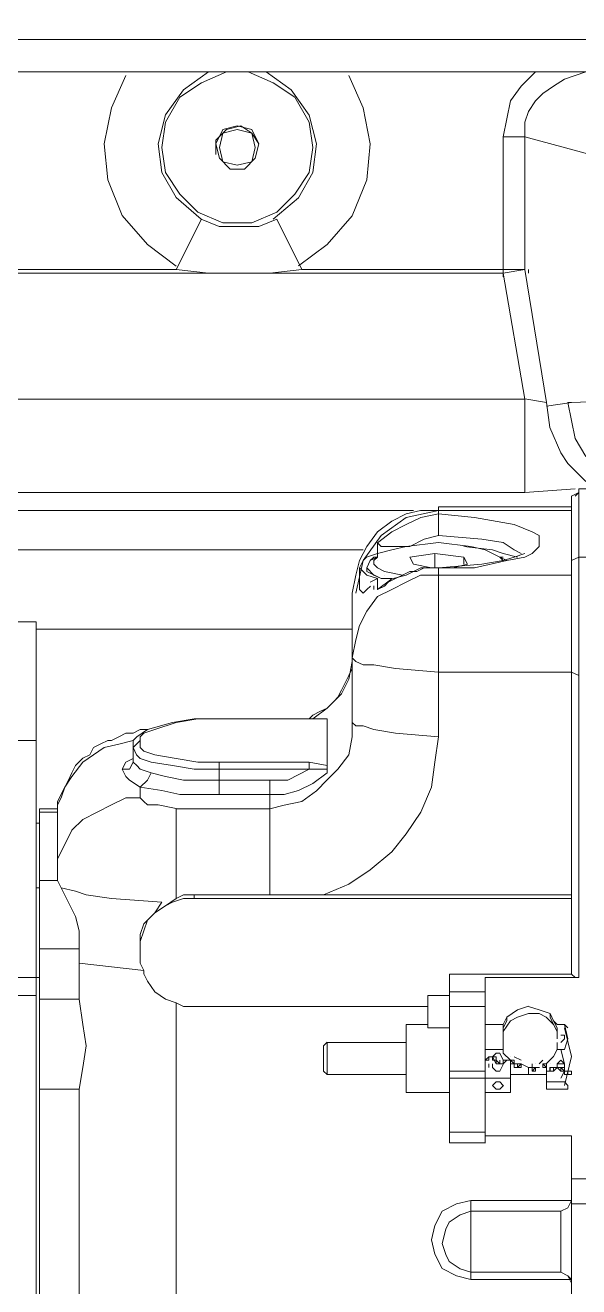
# Model space of a CAD drawing. Header units: inches. Extents: x 16065 to 240872, y 14603 to 37076.
# Drawn here: x 31296.3 to 31403.9, y 19459.7 to 19704.9 of the extents above; entities that cross this region are included whole.
import ezdxf

# ---------------------------------------------------------------- set-up
doc = ezdxf.new("R2010")
doc.units = ezdxf.units.IN
doc.header["$MEASUREMENT"] = 0
doc.layers.add('1', color=3, linetype='Continuous')
doc.layers.add('Dim', color=6, linetype='Continuous', lineweight=13)

# ---------------------------------------------------------------- blocks, each defined once
blk = doc.blocks.new('5')
at = {"layer": '1', "lineweight": 9}
for p, q in [((225.92195, -21.51927), (225.72061, -21.51927)), ((225.92195, -21.52498), (225.72061, -21.52498)), ((225.78348, -21.52498), (225.77904, -21.52814)), ((225.78666, -21.52498), (225.78222, -21.5269)), ((225.79493, -21.5269), (225.79049, -21.52498)), ((225.7981, -21.52815), (225.79365, -21.52499)), ((225.84128, -21.52498), (225.83874, -21.52751)), ((225.85017, -21.52498), (225.84636, -21.52627)), ((225.76888, -21.52561), (225.76634, -21.53134)), ((225.78222, -21.5269), (225.7784, -21.52943)), ((225.79873, -21.52943), (225.79493, -21.5269)), ((225.81081, -21.53134), (225.80826, -21.5256)), ((225.83874, -21.52751), (225.83684, -21.53008)), ((225.84444, -21.52751), (225.84254, -21.5288)), ((225.84636, -21.52627), (225.84444, -21.52751)), ((225.77904, -21.52814), (225.77587, -21.53259)), ((225.7784, -21.52943), (225.77588, -21.53388)), ((225.80128, -21.5326), (225.7981, -21.52815)), ((225.80127, -21.53388), (225.79873, -21.52943)), ((225.84254, -21.5288), (225.84127, -21.53008)), ((225.76634, -21.53134), (225.76507, -21.53767)), ((225.81206, -21.53768), (225.81081, -21.53134)), ((225.83684, -21.53008), (225.83619, -21.53325)), ((225.84, -21.53198), (225.83939, -21.53388)), ((225.84127, -21.53008), (225.84, -21.53198)), ((225.77587, -21.53259), (225.7746, -21.53767)), ((225.77588, -21.53388), (225.77522, -21.53833)), ((225.8019, -21.53833), (225.80127, -21.53388)), ((225.80254, -21.53768), (225.80128, -21.5326)), ((225.83619, -21.53325), (225.83557, -21.53643)), ((225.83939, -21.53388), (225.83939, -21.53643)), ((225.78665, -21.53514), (225.78475, -21.53704)), ((225.78602, -21.53515), (225.78475, -21.53768)), ((225.78602, -21.53578), (225.7854, -21.53833)), ((225.78857, -21.53451), (225.78602, -21.53515)), ((225.78857, -21.53514), (225.78602, -21.53578)), ((225.78921, -21.53451), (225.78665, -21.53514)), ((225.79111, -21.53515), (225.78857, -21.53451)), ((225.79111, -21.53578), (225.78857, -21.53514)), ((225.79111, -21.53578), (225.78921, -21.53451)), ((225.79238, -21.53768), (225.79111, -21.53515)), ((225.79238, -21.53767), (225.79111, -21.53578)), ((225.79173, -21.53833), (225.79111, -21.53578)), ((225.83557, -21.53643), (225.8394, -21.53643)), ((225.83557, -21.5599), (225.83557, -21.53644)), ((225.83939, -21.53643), (225.86732, -21.54402)), ((225.83939, -21.5599), (225.83939, -21.53644)), ((225.76507, -21.53767), (225.76571, -21.54403)), ((225.7746, -21.53767), (225.77523, -21.54277)), ((225.77522, -21.53833), (225.77588, -21.54277)), ((225.78475, -21.53704), (225.78475, -21.53959)), ((225.78475, -21.53768), (225.7854, -21.54023)), ((225.7854, -21.53833), (225.78602, -21.54086)), ((225.79111, -21.54086), (225.79173, -21.53833)), ((225.79173, -21.54023), (225.79238, -21.53768)), ((225.79174, -21.54022), (225.79238, -21.53767)), ((225.80127, -21.54277), (225.8019, -21.53833)), ((225.80189, -21.54278), (225.80254, -21.53768)), ((225.81143, -21.54403), (225.81206, -21.53768)), ((225.7854, -21.54023), (225.78729, -21.54215)), ((225.78602, -21.54086), (225.78857, -21.54149)), ((225.78857, -21.54149), (225.79111, -21.54086)), ((225.78984, -21.54214), (225.79174, -21.54022)), ((225.78984, -21.54215), (225.79173, -21.54023)), ((225.77523, -21.54277), (225.77777, -21.5472)), ((225.77588, -21.54277), (225.7784, -21.54657)), ((225.78729, -21.54215), (225.78984, -21.54215)), ((225.7873, -21.54214), (225.78984, -21.54214)), ((225.79873, -21.54657), (225.80127, -21.54277)), ((225.79937, -21.54721), (225.80189, -21.54278)), ((225.76571, -21.54403), (225.76825, -21.55038)), ((225.80889, -21.55039), (225.81143, -21.54403)), ((225.77777, -21.5472), (225.78221, -21.55102)), ((225.7784, -21.54657), (225.78159, -21.54975)), ((225.79493, -21.55102), (225.79937, -21.54721)), ((225.79556, -21.54975), (225.79873, -21.54657)), ((225.78159, -21.54975), (225.78603, -21.55165)), ((225.79112, -21.55165), (225.79556, -21.54975)), ((225.76825, -21.55038), (225.77269, -21.55548)), ((225.77778, -21.5599), (225.78222, -21.55102)), ((225.78221, -21.55102), (225.78538, -21.55227)), ((225.78603, -21.55165), (225.79112, -21.55165)), ((225.79239, -21.55227), (225.79555, -21.55102)), ((225.79555, -21.55102), (225.79999, -21.5599)), ((225.80445, -21.55547), (225.80889, -21.55039)), ((225.78538, -21.55227), (225.78857, -21.55227)), ((225.78857, -21.55227), (225.79239, -21.55227)), ((225.77269, -21.55548), (225.77778, -21.55928)), ((225.79936, -21.55927), (225.80445, -21.55547)), ((225.73332, -21.5599), (225.77778, -21.5599)), ((225.83557, -21.56054), (225.73712, -21.56054)), ((225.77778, -21.5599), (225.78349, -21.56055)), ((225.78349, -21.56055), (225.78856, -21.56055)), ((225.78856, -21.56055), (225.79429, -21.56055)), ((225.79429, -21.56055), (225.8, -21.5599)), ((225.79999, -21.5599), (225.83939, -21.5599)), ((225.83939, -21.58278), (225.83556, -21.56054)), ((225.8394, -21.55989), (225.83557, -21.56054)), ((225.83557, -21.56118), (225.83557, -21.5599)), ((225.84318, -21.58341), (225.83938, -21.5599)), ((225.84, -21.5599), (225.84, -21.56055)), ((225.73333, -21.58278), (225.83939, -21.58278)), ((225.83938, -21.58277), (225.84318, -21.58341)), ((225.83939, -21.58278), (225.83939, -21.59928)), ((225.8705, -21.58278), (225.84699, -21.58341)), ((225.84762, -21.58341), (225.84318, -21.58404)), ((225.84318, -21.58341), (225.84382, -21.58783)), ((225.84699, -21.58341), (225.84762, -21.58657)), ((225.84762, -21.58657), (225.84826, -21.58975)), ((225.84382, -21.58783), (225.84572, -21.5923)), ((225.84826, -21.58975), (225.85016, -21.59293)), ((225.84572, -21.5923), (225.84699, -21.5942)), ((225.84699, -21.5942), (225.84826, -21.59546)), ((225.84826, -21.59546), (225.85016, -21.59738)), ((225.83939, -21.59928), (225.84827, -21.59863)), ((225.8489, -21.68502), (225.8489, -21.59863)), ((225.8489, -21.59863), (225.85207, -21.59863)), ((225.83939, -21.59929), (225.73333, -21.59929)), ((225.84762, -21.59991), (225.84762, -21.61199)), ((225.84762, -21.59992), (225.84762, -21.60057)), ((225.84763, -21.59992), (225.8489, -21.59929)), ((225.84763, -21.60057), (225.84763, -21.59992)), ((225.8489, -21.59929), (225.84827, -21.59992)), ((225.8197, -21.60246), (225.73204, -21.60246)), ((225.81588, -21.60436), (225.81842, -21.60307)), ((225.81842, -21.60307), (225.82096, -21.60246)), ((225.82413, -21.60246), (225.81842, -21.60374)), ((225.82096, -21.60246), (225.82413, -21.60246)), ((225.82097, -21.60374), (225.82412, -21.60309)), ((225.82412, -21.60309), (225.8305, -21.60374)), ((225.84762, -21.60182), (225.82413, -21.60182)), ((225.82413, -21.60691), (225.82413, -21.60183)), ((225.84762, -21.60246), (225.82413, -21.60246)), ((225.81333, -21.60627), (225.81588, -21.60436)), ((225.81842, -21.60374), (225.81398, -21.60691)), ((225.81589, -21.60627), (225.81841, -21.60498)), ((225.81841, -21.60498), (225.82097, -21.60374)), ((225.8305, -21.60374), (225.83748, -21.60498)), ((225.83748, -21.60498), (225.84065, -21.60627)), ((225.81398, -21.60691), (225.81079, -21.61133)), ((225.81144, -21.60882), (225.81333, -21.60627)), ((225.81333, -21.60817), (225.81589, -21.60627)), ((225.81906, -21.60882), (225.82159, -21.60754)), ((225.82159, -21.60754), (225.82413, -21.60691)), ((225.83176, -21.60752), (225.82413, -21.60691)), ((225.83557, -21.60816), (225.83176, -21.60752)), ((225.84065, -21.60627), (225.84192, -21.6069)), ((225.84192, -21.6069), (225.84192, -21.60753)), ((225.84192, -21.60753), (225.84192, -21.60882)), ((225.73458, -21.60945), (225.81079, -21.60945)), ((225.81016, -21.61133), (225.81144, -21.60882)), ((225.81334, -21.61007), (225.81142, -21.61071)), ((225.81397, -21.60882), (225.81333, -21.60817)), ((225.81334, -21.60816), (225.81334, -21.61008)), ((225.81334, -21.61007), (225.81588, -21.60944)), ((225.81334, -21.6107), (225.81334, -21.61007)), ((225.8146, -21.60882), (225.81397, -21.60882)), ((225.81651, -21.60882), (225.8146, -21.60882)), ((225.81588, -21.60944), (225.81843, -21.60883)), ((225.81906, -21.60882), (225.81651, -21.60882)), ((225.81843, -21.60883), (225.82414, -21.60815)), ((225.81906, -21.60882), (225.81906, -21.60882)), ((225.81906, -21.6107), (225.8235, -21.61007)), ((225.82349, -21.61262), (225.82349, -21.61007)), ((225.82349, -21.61007), (225.82858, -21.61071)), ((225.82414, -21.60815), (225.82985, -21.60883)), ((225.83365, -21.60944), (225.82857, -21.60883)), ((225.82985, -21.60883), (225.83239, -21.60944)), ((225.83239, -21.60944), (225.83494, -21.6107)), ((225.83557, -21.61007), (225.83365, -21.60944)), ((225.83747, -21.60944), (225.83557, -21.60816)), ((225.8381, -21.6107), (225.83557, -21.61007)), ((225.83874, -21.61007), (225.83747, -21.60944)), ((225.83939, -21.61007), (225.83747, -21.6107)), ((225.84065, -21.61009), (225.8394, -21.6107)), ((225.84192, -21.60882), (225.84065, -21.61009)), ((225.80954, -21.61388), (225.81016, -21.61133)), ((225.81079, -21.61133), (225.80954, -21.61707)), ((225.81079, -21.61134), (225.81017, -21.61263)), ((225.81142, -21.61071), (225.81079, -21.61134)), ((225.81207, -21.61133), (225.81143, -21.61262)), ((225.81143, -21.61262), (225.81207, -21.61133)), ((225.81334, -21.6107), (225.81206, -21.61134)), ((225.8127, -21.6107), (225.81207, -21.61133)), ((225.81271, -21.6107), (225.81334, -21.6107)), ((225.81334, -21.6107), (225.81271, -21.61134)), ((225.81271, -21.61134), (225.81271, -21.61199)), ((225.81271, -21.61199), (225.81333, -21.61262)), ((225.81334, -21.61133), (225.81334, -21.61133)), ((225.8197, -21.61199), (225.81905, -21.61071)), ((225.82287, -21.61262), (225.8197, -21.61199)), ((225.83176, -21.61199), (225.82413, -21.61262)), ((225.82922, -21.61199), (225.82667, -21.61262)), ((225.82857, -21.61071), (225.82922, -21.61199)), ((225.82858, -21.6107), (225.82858, -21.61199)), ((225.83619, -21.61133), (225.8305, -21.61262)), ((225.83557, -21.61133), (225.83176, -21.61199)), ((225.83494, -21.6107), (225.83619, -21.61134)), ((225.83619, -21.61134), (225.83494, -21.6107)), ((225.83557, -21.6107), (225.83494, -21.6107)), ((225.83557, -21.61133), (225.83494, -21.6107)), ((225.83747, -21.6107), (225.83557, -21.61133)), ((225.83557, -21.61133), (225.83557, -21.61133)), ((225.8394, -21.6107), (225.83619, -21.61133)), ((225.84762, -21.61134), (225.84889, -21.61071)), ((225.84762, -21.61199), (225.84762, -21.61134)), ((225.84762, -21.61199), (225.84762, -21.68438)), ((225.8489, -21.6107), (225.85207, -21.6107)), ((225.80889, -21.61707), (225.80954, -21.61388)), ((225.81016, -21.61643), (225.81016, -21.61261)), ((225.81016, -21.61262), (225.8108, -21.61325)), ((225.8108, -21.61325), (225.81143, -21.61391)), ((225.81143, -21.61326), (225.81143, -21.61262)), ((225.81143, -21.61262), (225.81143, -21.61262)), ((225.81143, -21.61263), (225.8127, -21.61389)), ((225.81143, -21.61326), (225.81143, -21.61263)), ((225.81397, -21.61452), (225.81143, -21.61326)), ((225.81143, -21.61391), (225.81333, -21.61452)), ((225.81206, -21.61516), (225.81334, -21.61452)), ((225.8127, -21.61389), (225.81397, -21.61452)), ((225.81333, -21.61262), (225.8146, -21.61326)), ((225.81589, -21.61453), (225.81333, -21.61643)), ((225.81334, -21.61452), (225.81334, -21.61642)), ((225.8146, -21.61452), (225.81397, -21.61452)), ((225.81397, -21.61452), (225.8146, -21.61452)), ((225.8146, -21.61326), (225.81777, -21.61389)), ((225.8146, -21.61389), (225.8146, -21.61389)), ((225.8146, -21.61452), (225.81524, -21.61452)), ((225.8146, -21.61452), (225.8146, -21.61452)), ((225.81588, -21.61452), (225.81461, -21.61452)), ((225.8165, -21.61452), (225.81525, -21.61517)), ((225.81841, -21.6139), (225.81589, -21.61453)), ((225.81777, -21.61391), (225.8165, -21.61452)), ((225.81906, -21.61325), (225.81777, -21.61391)), ((225.82097, -21.61262), (225.81841, -21.6139)), ((225.81842, -21.61516), (225.82096, -21.61389)), ((225.82032, -21.61325), (225.81906, -21.61325)), ((225.82159, -21.61262), (225.82032, -21.61325)), ((225.82096, -21.61389), (225.82413, -21.61389)), ((225.82412, -21.61262), (225.82097, -21.61262)), ((225.82288, -21.61262), (225.82159, -21.61262)), ((225.82413, -21.61262), (225.82288, -21.61262)), ((225.8305, -21.61262), (225.82412, -21.61262)), ((225.82413, -21.64246), (225.82413, -21.61261)), ((225.82413, -21.61389), (225.84763, -21.61389)), ((225.8108, -21.61706), (225.81016, -21.61643)), ((225.81143, -21.61643), (225.8108, -21.61706)), ((225.81208, -21.61582), (225.81143, -21.61643)), ((225.81271, -21.61581), (225.81271, -21.61642)), ((225.8146, -21.61582), (225.81333, -21.61643)), ((225.81333, -21.61769), (225.81587, -21.61642)), ((225.81334, -21.61643), (225.81334, -21.61643)), ((225.81334, -21.61643), (225.81334, -21.61643)), ((225.81524, -21.61516), (225.8146, -21.61582)), ((225.81587, -21.61642), (225.81842, -21.61516)), ((225.80889, -21.63993), (225.80889, -21.61708)), ((225.81143, -21.62024), (225.81333, -21.61769)), ((225.81016, -21.62279), (225.81143, -21.62024)), ((225.75301, -21.62215), (225.73458, -21.62215)), ((225.80889, -21.62342), (225.753, -21.62342)), ((225.75301, -21.62215), (225.75301, -21.86538)), ((225.80954, -21.62534), (225.81016, -21.62279)), ((225.80889, -21.6285), (225.80954, -21.62534)), ((225.80889, -21.62786), (225.80889, -21.62913)), ((225.80889, -21.6285), (225.80889, -21.62786)), ((225.80826, -21.63229), (225.80889, -21.62913)), ((225.80889, -21.62913), (225.80889, -21.6285)), ((225.80954, -21.62914), (225.80889, -21.6285)), ((225.80889, -21.62913), (225.80889, -21.63041)), ((225.81079, -21.62975), (225.80954, -21.62914)), ((225.81271, -21.62975), (225.81079, -21.62975)), ((225.8165, -21.6304), (225.81271, -21.62975)), ((225.80698, -21.63486), (225.80826, -21.63229)), ((225.80826, -21.63166), (225.80762, -21.63292)), ((225.80889, -21.63041), (225.80826, -21.63166)), ((225.82413, -21.63103), (225.8165, -21.6304)), ((225.84762, -21.63103), (225.82413, -21.63103)), ((225.8489, -21.63166), (225.84763, -21.63103)), ((225.80698, -21.63421), (225.80635, -21.63547)), ((225.80762, -21.63292), (225.80698, -21.63421)), ((225.80445, -21.63739), (225.80698, -21.63486)), ((225.80572, -21.6361), (225.80445, -21.63739)), ((225.80635, -21.63547), (225.80572, -21.6361)), ((225.80191, -21.63866), (225.80128, -21.63929)), ((225.80191, -21.63927), (225.80445, -21.63739)), ((225.80316, -21.63802), (225.80191, -21.63866)), ((225.80445, -21.63739), (225.80316, -21.63802)), ((225.77142, -21.64118), (225.77015, -21.64181)), ((225.77079, -21.64245), (225.77269, -21.64118)), ((225.77269, -21.64118), (225.77142, -21.64118)), ((225.77397, -21.64117), (225.77205, -21.64183)), ((225.77269, -21.64118), (225.77713, -21.63992)), ((225.77778, -21.63993), (225.77397, -21.64117)), ((225.77713, -21.63992), (225.78095, -21.63929)), ((225.78158, -21.63928), (225.77778, -21.63993)), ((225.78095, -21.63929), (225.78539, -21.63929)), ((225.78539, -21.63928), (225.78158, -21.63928)), ((225.78539, -21.63928), (225.78539, -21.63928)), ((225.80128, -21.63928), (225.7854, -21.63928)), ((225.7854, -21.63928), (225.80128, -21.63928)), ((225.80128, -21.63928), (225.80128, -21.63928)), ((225.80128, -21.63928), (225.80445, -21.63928)), ((225.8019, -21.63928), (225.80128, -21.63928)), ((225.80253, -21.63928), (225.8019, -21.63928)), ((225.80317, -21.63928), (225.80253, -21.63928)), ((225.80382, -21.63928), (225.80317, -21.63928)), ((225.80445, -21.63928), (225.80382, -21.63928)), ((225.80445, -21.64881), (225.80445, -21.63928)), ((225.80445, -21.63928), (225.80445, -21.63928)), ((225.80953, -21.64055), (225.80888, -21.63992)), ((225.80888, -21.64246), (225.80888, -21.63993)), ((225.8108, -21.64055), (225.80953, -21.64055)), ((225.8127, -21.64119), (225.8108, -21.64055)), ((225.81651, -21.64182), (225.8127, -21.64119)), ((225.75301, -21.64311), (225.72887, -21.64311)), ((225.76571, -21.6431), (225.76444, -21.64373)), ((225.76634, -21.6431), (225.76571, -21.6431)), ((225.76761, -21.64247), (225.76634, -21.6431)), ((225.76888, -21.64181), (225.76761, -21.64247)), ((225.76761, -21.64374), (225.77016, -21.6431)), ((225.77015, -21.64181), (225.76888, -21.64181)), ((225.77015, -21.6431), (225.77079, -21.64245)), ((225.77015, -21.64373), (225.77015, -21.6431)), ((225.77143, -21.64311), (225.77078, -21.64374)), ((225.77205, -21.64183), (225.77142, -21.64246)), ((225.77142, -21.64246), (225.77142, -21.64311)), ((225.77142, -21.64311), (225.77142, -21.64436)), ((225.80826, -21.64564), (225.80888, -21.64246)), ((225.82414, -21.64245), (225.81651, -21.64182)), ((225.8235, -21.64692), (225.82414, -21.64245)), ((225.76252, -21.64563), (225.76125, -21.64626)), ((225.76126, -21.64692), (225.76317, -21.64563)), ((225.76317, -21.64434), (225.76252, -21.64563)), ((225.76444, -21.64373), (225.76317, -21.64434)), ((225.76317, -21.64563), (225.76507, -21.64435)), ((225.76507, -21.64435), (225.76761, -21.64374)), ((225.77015, -21.64435), (225.77015, -21.64373)), ((225.77015, -21.64373), (225.77015, -21.64692)), ((225.77015, -21.64373), (225.77015, -21.64373)), ((225.77078, -21.64374), (225.77015, -21.64435)), ((225.77015, -21.64435), (225.77015, -21.64435)), ((225.77015, -21.64435), (225.77078, -21.64564)), ((225.77078, -21.64564), (225.77143, -21.64627)), ((225.77079, -21.64373), (225.77079, -21.64373)), ((225.77142, -21.64436), (225.77205, -21.64499)), ((225.77205, -21.64499), (225.77397, -21.64564)), ((225.77397, -21.64564), (225.77778, -21.64628)), ((225.80636, -21.64817), (225.80826, -21.64564)), ((225.75998, -21.64755), (225.75935, -21.64881)), ((225.75936, -21.64945), (225.76126, -21.64692)), ((225.76125, -21.64626), (225.75998, -21.64755)), ((225.76888, -21.64692), (225.76825, -21.64818)), ((225.77015, -21.64627), (225.76888, -21.64692)), ((225.77015, -21.64692), (225.76952, -21.64818)), ((225.77015, -21.64627), (225.77015, -21.64627)), ((225.77015, -21.64627), (225.77015, -21.64627)), ((225.77015, -21.64693), (225.77015, -21.64693)), ((225.77015, -21.64693), (225.77015, -21.64693)), ((225.77079, -21.64754), (225.77015, -21.64693)), ((225.77142, -21.64818), (225.77079, -21.64754)), ((225.77143, -21.64627), (225.77334, -21.64692)), ((225.77334, -21.64692), (225.77714, -21.64755)), ((225.77714, -21.64755), (225.78095, -21.64819)), ((225.77778, -21.64628), (225.78158, -21.64693)), ((225.78158, -21.64693), (225.78539, -21.64693)), ((225.78539, -21.65263), (225.78539, -21.64691)), ((225.78539, -21.64693), (225.80127, -21.64693)), ((225.80445, -21.64756), (225.80128, -21.64693)), ((225.80128, -21.64693), (225.80128, -21.64819)), ((225.82287, -21.65135), (225.8235, -21.64692)), ((225.75809, -21.65135), (225.75936, -21.64945)), ((225.75873, -21.6501), (225.7581, -21.65134)), ((225.75935, -21.64881), (225.75873, -21.6501)), ((225.76952, -21.64818), (225.76825, -21.64818)), ((225.76825, -21.64818), (225.76888, -21.64945)), ((225.76888, -21.64945), (225.76952, -21.6501)), ((225.76952, -21.6501), (225.77142, -21.65135)), ((225.77333, -21.64881), (225.77142, -21.64818)), ((225.77142, -21.65135), (225.77269, -21.6501)), ((225.77269, -21.6501), (225.77334, -21.64882)), ((225.77586, -21.64946), (225.77334, -21.64881)), ((225.77905, -21.6501), (225.77586, -21.64946)), ((225.78539, -21.6501), (225.77905, -21.6501)), ((225.78095, -21.64819), (225.78539, -21.64819)), ((225.78539, -21.6501), (225.79429, -21.6501)), ((225.80128, -21.64818), (225.7854, -21.64818)), ((225.79429, -21.6501), (225.79429, -21.6704)), ((225.7943, -21.6501), (225.79747, -21.6501)), ((225.79747, -21.6501), (225.80128, -21.64818)), ((225.80445, -21.64818), (225.80128, -21.64818)), ((225.8019, -21.65073), (225.80444, -21.64881)), ((225.80254, -21.65199), (225.80444, -21.65009)), ((225.80444, -21.65009), (225.80636, -21.64817)), ((225.75682, -21.65388), (225.75809, -21.65135)), ((225.7581, -21.65134), (225.75744, -21.65326)), ((225.77522, -21.65197), (225.77142, -21.65134)), ((225.77143, -21.65134), (225.77143, -21.65326)), ((225.77841, -21.65263), (225.77522, -21.65197)), ((225.79683, -21.65263), (225.79936, -21.65197)), ((225.79936, -21.65197), (225.8019, -21.65073)), ((225.8, -21.65388), (225.80254, -21.65199)), ((225.82097, -21.6558), (225.82287, -21.65135)), ((225.75744, -21.65326), (225.75681, -21.6545)), ((225.75682, -21.65645), (225.75682, -21.65388)), ((225.75682, -21.65451), (225.75682, -21.6558)), ((225.7638, -21.65579), (225.76634, -21.65451)), ((225.76634, -21.65451), (225.76888, -21.65326)), ((225.76888, -21.65326), (225.77143, -21.65326)), ((225.77143, -21.65326), (225.77205, -21.65387)), ((225.77205, -21.65387), (225.7727, -21.65451)), ((225.7727, -21.65451), (225.7746, -21.65451)), ((225.7746, -21.65451), (225.77778, -21.65516)), ((225.78539, -21.65263), (225.77841, -21.65263)), ((225.79429, -21.65263), (225.78539, -21.65263)), ((225.79429, -21.65263), (225.79683, -21.65263)), ((225.79429, -21.65517), (225.79683, -21.65452)), ((225.79683, -21.65452), (225.8, -21.65388)), ((225.75364, -21.65517), (225.75364, -21.8533)), ((225.75682, -21.65517), (225.75365, -21.65517)), ((225.75682, -21.6558), (225.75365, -21.6558)), ((225.75682, -21.6558), (225.75682, -21.65645)), ((225.75682, -21.66658), (225.75682, -21.65645)), ((225.75682, -21.65645), (225.75682, -21.65645)), ((225.76126, -21.65706), (225.7638, -21.65579)), ((225.77778, -21.65517), (225.79429, -21.65517)), ((225.77778, -21.67103), (225.77778, -21.65518)), ((225.81841, -21.65963), (225.82097, -21.6558)), ((225.75364, -21.6577), (225.75301, -21.6577)), ((225.75301, -21.6577), (225.75364, -21.6577)), ((225.75809, -21.6615), (225.75936, -21.65897)), ((225.75936, -21.65897), (225.76126, -21.65706)), ((225.81589, -21.66279), (225.81841, -21.65963)), ((225.75682, -21.66403), (225.75809, -21.6615)), ((225.81207, -21.66596), (225.81589, -21.66279)), ((225.75682, -21.66658), (225.75682, -21.66403)), ((225.75364, -21.66787), (225.75681, -21.66787)), ((225.75682, -21.66787), (225.75682, -21.66658)), ((225.75744, -21.66914), (225.75682, -21.66787)), ((225.80826, -21.66851), (225.81207, -21.66596)), ((225.75301, -21.66914), (225.75363, -21.66914)), ((225.75998, -21.66976), (225.75744, -21.66913)), ((225.75744, -21.66913), (225.75998, -21.67421)), ((225.76188, -21.67039), (225.75998, -21.66976)), ((225.80382, -21.6704), (225.80826, -21.66851)), ((225.76634, -21.67103), (225.76188, -21.67039)), ((225.77522, -21.67168), (225.76634, -21.67103)), ((225.77397, -21.67358), (225.77522, -21.67168)), ((225.77397, -21.67358), (225.77587, -21.67231)), ((225.77586, -21.67232), (225.77778, -21.67103)), ((225.77587, -21.67231), (225.77714, -21.67168)), ((225.77714, -21.67168), (225.77905, -21.67102)), ((225.77778, -21.67103), (225.77905, -21.6704)), ((225.77905, -21.6704), (225.78095, -21.6704)), ((225.77905, -21.67102), (225.78095, -21.67102)), ((225.78095, -21.6704), (225.78095, -21.67104)), ((225.79429, -21.6704), (225.78095, -21.6704)), ((225.78095, -21.67103), (225.84762, -21.67103)), ((225.80381, -21.6704), (225.79429, -21.6704)), ((225.84762, -21.6704), (225.80382, -21.6704)), ((225.75998, -21.67421), (225.76063, -21.67676)), ((225.77205, -21.6755), (225.77397, -21.67358)), ((225.7727, -21.67484), (225.77397, -21.67358)), ((225.76063, -21.67676), (225.76063, -21.67992)), ((225.77143, -21.67737), (225.77205, -21.6755)), ((225.77143, -21.67866), (225.77205, -21.67676)), ((225.77205, -21.67676), (225.7727, -21.67484)), ((225.77143, -21.67992), (225.77143, -21.67737)), ((225.77143, -21.68055), (225.77143, -21.67866)), ((225.76062, -21.67992), (225.75364, -21.67992)), ((225.76062, -21.68245), (225.76062, -21.67992)), ((225.77143, -21.68056), (225.77143, -21.68246)), ((225.76062, -21.68881), (225.76062, -21.68246)), ((225.76062, -21.68246), (225.76635, -21.68309)), ((225.76635, -21.68309), (225.77206, -21.68374)), ((225.77143, -21.68246), (225.77206, -21.68374)), ((225.75301, -21.68501), (225.72887, -21.68501)), ((225.75364, -21.68501), (225.75301, -21.68501)), ((225.77205, -21.68437), (225.7727, -21.68564)), ((225.77206, -21.68374), (225.77206, -21.68438)), ((225.7727, -21.68564), (225.77397, -21.68753)), ((225.82604, -21.68438), (225.82604, -21.71423)), ((225.84762, -21.68438), (225.82605, -21.68438)), ((225.83239, -21.68501), (225.84827, -21.68501)), ((225.83239, -21.71423), (225.83239, -21.68502)), ((225.84827, -21.68501), (225.84763, -21.68438)), ((225.8489, -21.68501), (225.84827, -21.68501)), ((225.77397, -21.68753), (225.77587, -21.6888)), ((225.82604, -21.68754), (225.8324, -21.68754)), ((225.75301, -21.68818), (225.72887, -21.68818)), ((225.75364, -21.68881), (225.76062, -21.68881)), ((225.76062, -21.68881), (225.76125, -21.69327)), ((225.77587, -21.6888), (225.77778, -21.68945)), ((225.77778, -21.68945), (225.77904, -21.69009)), ((225.77778, -21.68946), (225.77778, -21.74218)), ((225.77904, -21.69009), (225.78095, -21.69009)), ((225.78095, -21.69009), (225.82223, -21.69009)), ((225.82604, -21.68818), (225.82222, -21.68818)), ((225.82222, -21.6939), (225.82222, -21.68819)), ((225.83239, -21.69009), (225.82603, -21.69009)), ((225.83809, -21.69071), (225.84001, -21.69008)), ((225.84, -21.69009), (225.84192, -21.69072)), ((225.83619, -21.692), (225.83557, -21.69328)), ((225.83557, -21.69328), (225.83619, -21.692)), ((225.83619, -21.692), (225.83809, -21.69071)), ((225.8362, -21.69263), (225.8362, -21.69199)), ((225.83809, -21.692), (225.83684, -21.69263)), ((225.84001, -21.69135), (225.83809, -21.692)), ((225.84, -21.69135), (225.84192, -21.69135)), ((225.84192, -21.69072), (225.84383, -21.69135)), ((225.84192, -21.69135), (225.84317, -21.692)), ((225.84317, -21.692), (225.84444, -21.69327)), ((225.84445, -21.69264), (225.84383, -21.69135)), ((225.84383, -21.69135), (225.84383, -21.692)), ((225.84383, -21.69135), (225.84444, -21.69264)), ((225.84383, -21.692), (225.84445, -21.69329)), ((225.76125, -21.69327), (225.76189, -21.69707)), ((225.81842, -21.70533), (225.81842, -21.69327)), ((225.81842, -21.69327), (225.82223, -21.69327)), ((225.82604, -21.6939), (225.82222, -21.6939)), ((225.83239, -21.69515), (225.83239, -21.69327)), ((225.83239, -21.69327), (225.83556, -21.69327)), ((225.83239, -21.6939), (225.83239, -21.69327)), ((225.83239, -21.69454), (225.83239, -21.69391)), ((225.83684, -21.69263), (225.83557, -21.69453)), ((225.83557, -21.6939), (225.83619, -21.69263)), ((225.83557, -21.69328), (225.83557, -21.69516)), ((225.83557, -21.69516), (225.83557, -21.69328)), ((225.83557, -21.69582), (225.83557, -21.6939)), ((225.83557, -21.69453), (225.83557, -21.69582)), ((225.84444, -21.69264), (225.84509, -21.69327)), ((225.84444, -21.69327), (225.84509, -21.69453)), ((225.84508, -21.6939), (225.84445, -21.69264)), ((225.84445, -21.69329), (225.84508, -21.69455)), ((225.84509, -21.69327), (225.84636, -21.69327)), ((225.84509, -21.6939), (225.84509, -21.6939)), ((225.84509, -21.6939), (225.84509, -21.69454)), ((225.84509, -21.69454), (225.84509, -21.69391)), ((225.84509, -21.69453), (225.84509, -21.69582)), ((225.84509, -21.69516), (225.84509, -21.69455)), ((225.84636, -21.69327), (225.84699, -21.69391)), ((225.84699, -21.69581), (225.84636, -21.69329)), ((225.84762, -21.69897), (225.84636, -21.69391)), ((225.80382, -21.69707), (225.80444, -21.69644)), ((225.81841, -21.69645), (225.80445, -21.69645)), ((225.80445, -21.69645), (225.80445, -21.70216)), ((225.83239, -21.69516), (225.83239, -21.69771)), ((225.83557, -21.69516), (225.83557, -21.69516)), ((225.83557, -21.69582), (225.83557, -21.69582)), ((225.83557, -21.69582), (225.83557, -21.69582)), ((225.83557, -21.69835), (225.83557, -21.69582)), ((225.84509, -21.69582), (225.84509, -21.69516)), ((225.84509, -21.69582), (225.84509, -21.69582)), ((225.84509, -21.69582), (225.84509, -21.69582)), ((225.84509, -21.69645), (225.84509, -21.69771)), ((225.84636, -21.69582), (225.84572, -21.69645)), ((225.84573, -21.69516), (225.84573, -21.69516)), ((225.84573, -21.69516), (225.84637, -21.69516)), ((225.84573, -21.69516), (225.84573, -21.69516)), ((225.84573, -21.69582), (225.84573, -21.69582)), ((225.84573, -21.69645), (225.84573, -21.69645)), ((225.84636, -21.69771), (225.84699, -21.69581)), ((225.84636, -21.69582), (225.84636, -21.69582)), ((225.84637, -21.69516), (225.84637, -21.69581)), ((225.76189, -21.69707), (225.76125, -21.70088)), ((225.80382, -21.70153), (225.80382, -21.69708)), ((225.83238, -21.69961), (225.83303, -21.69898)), ((225.83303, -21.69898), (225.83238, -21.69961)), ((225.83239, -21.69771), (225.83556, -21.69771)), ((225.83239, -21.69771), (225.83239, -21.70024)), ((225.83304, -21.69898), (225.83239, -21.69962)), ((225.83303, -21.69898), (225.83366, -21.69898)), ((225.83366, -21.69898), (225.83303, -21.69898)), ((225.83303, -21.69962), (225.83303, -21.69898)), ((225.83303, -21.69898), (225.83366, -21.69898)), ((225.83366, -21.69898), (225.83303, -21.69898)), ((225.83303, -21.69898), (225.83303, -21.69898)), ((225.83366, -21.69898), (225.83304, -21.69898)), ((225.83365, -21.69898), (225.8343, -21.69835)), ((225.83366, -21.69898), (225.83366, -21.69898)), ((225.83366, -21.69898), (225.83366, -21.69898)), ((225.83366, -21.69898), (225.83366, -21.69898)), ((225.83366, -21.69898), (225.83366, -21.69898)), ((225.83366, -21.69898), (225.83366, -21.69898)), ((225.83366, -21.69898), (225.83366, -21.69898)), ((225.83366, -21.69898), (225.83366, -21.69898)), ((225.83366, -21.69898), (225.83366, -21.69898)), ((225.8343, -21.70024), (225.83366, -21.69898)), ((225.83366, -21.69898), (225.83366, -21.69961)), ((225.83366, -21.69898), (225.83366, -21.69962)), ((225.83366, -21.69898), (225.83366, -21.69898)), ((225.83366, -21.69898), (225.83366, -21.69898)), ((225.83366, -21.69898), (225.83366, -21.69898)), ((225.83366, -21.69898), (225.83366, -21.69961)), ((225.83367, -21.69898), (225.83429, -21.69898)), ((225.83429, -21.69898), (225.83429, -21.69961)), ((225.8343, -21.69835), (225.83494, -21.69835)), ((225.83494, -21.69835), (225.83557, -21.69962)), ((225.83684, -21.69962), (225.83557, -21.69835)), ((225.83684, -21.69898), (225.83684, -21.69898)), ((225.83747, -21.69898), (225.83875, -21.69961)), ((225.84444, -21.69897), (225.84317, -21.70024)), ((225.84509, -21.69771), (225.84444, -21.69897)), ((225.84509, -21.69771), (225.84636, -21.69771)), ((225.84636, -21.70024), (225.84572, -21.69771)), ((225.84636, -21.70407), (225.84762, -21.69897)), ((225.76125, -21.70088), (225.76062, -21.7047)), ((225.83239, -21.69962), (225.83239, -21.69962)), ((225.83239, -21.69962), (225.83304, -21.69962)), ((225.83239, -21.69962), (225.83239, -21.69962)), ((225.83239, -21.69962), (225.83239, -21.69962)), ((225.83239, -21.69962), (225.83239, -21.69962)), ((225.83239, -21.69962), (225.83239, -21.69962)), ((225.83303, -21.69962), (225.83303, -21.69962)), ((225.83303, -21.69962), (225.83303, -21.69962)), ((225.83303, -21.69962), (225.83303, -21.69962)), ((225.83303, -21.69962), (225.83303, -21.69962)), ((225.83303, -21.69962), (225.83303, -21.69962)), ((225.83303, -21.70024), (225.83303, -21.70088)), ((225.83366, -21.69961), (225.8343, -21.69961)), ((225.83366, -21.69962), (225.83366, -21.69962)), ((225.83366, -21.69962), (225.83366, -21.69962)), ((225.83366, -21.69962), (225.8343, -21.69962)), ((225.83366, -21.69962), (225.83366, -21.69962)), ((225.83366, -21.69962), (225.83366, -21.69962)), ((225.83366, -21.70024), (225.83366, -21.70088)), ((225.83366, -21.70088), (225.8343, -21.70153)), ((225.83429, -21.69961), (225.83494, -21.70024)), ((225.83494, -21.70024), (225.83429, -21.70024)), ((225.8343, -21.69961), (225.8343, -21.70024)), ((225.8343, -21.69962), (225.8343, -21.70025)), ((225.8343, -21.69962), (225.8343, -21.70025)), ((225.83494, -21.70024), (225.8343, -21.70024)), ((225.8343, -21.70024), (225.83494, -21.70024)), ((225.8343, -21.70024), (225.8343, -21.70024)), ((225.8343, -21.70024), (225.8343, -21.70024)), ((225.8343, -21.70024), (225.8343, -21.70024)), ((225.8343, -21.70024), (225.8343, -21.70024)), ((225.8343, -21.70024), (225.8343, -21.70024)), ((225.8343, -21.70024), (225.8343, -21.70024)), ((225.8343, -21.70024), (225.8343, -21.70024)), ((225.8343, -21.70024), (225.8343, -21.70024)), ((225.83493, -21.70153), (225.83558, -21.70024)), ((225.83494, -21.69962), (225.83494, -21.70025)), ((225.83494, -21.69962), (225.83494, -21.69962)), ((225.83494, -21.69962), (225.83494, -21.69962)), ((225.83494, -21.69962), (225.83494, -21.69962)), ((225.83494, -21.70024), (225.83557, -21.70024)), ((225.83494, -21.70024), (225.83494, -21.70024)), ((225.83494, -21.70024), (225.83494, -21.70024)), ((225.83494, -21.70024), (225.83494, -21.70024)), ((225.83494, -21.70024), (225.83556, -21.70024)), ((225.83494, -21.70024), (225.83494, -21.70024)), ((225.83494, -21.70024), (225.83494, -21.70024)), ((225.83494, -21.70024), (225.83494, -21.70024)), ((225.83494, -21.70024), (225.83494, -21.70024)), ((225.83494, -21.70024), (225.83494, -21.70024)), ((225.83494, -21.70024), (225.83494, -21.70024)), ((225.83494, -21.70024), (225.83494, -21.70024)), ((225.83494, -21.70024), (225.83494, -21.70024)), ((225.83494, -21.70024), (225.83494, -21.70024)), ((225.83494, -21.70024), (225.83494, -21.70024)), ((225.83557, -21.70025), (225.83494, -21.70025)), ((225.83557, -21.70024), (225.83557, -21.69961)), ((225.83557, -21.69961), (225.83619, -21.69961)), ((225.83557, -21.69962), (225.83557, -21.69962)), ((225.83557, -21.69962), (225.83557, -21.70025)), ((225.83557, -21.69962), (225.83557, -21.69962)), ((225.83557, -21.69962), (225.83557, -21.69962)), ((225.83619, -21.69962), (225.83557, -21.69962)), ((225.83557, -21.70025), (225.83557, -21.69962)), ((225.83557, -21.69962), (225.8362, -21.69962)), ((225.83557, -21.70025), (225.83619, -21.69962)), ((225.83557, -21.69962), (225.83557, -21.69962)), ((225.83557, -21.70024), (225.83557, -21.70024)), ((225.83557, -21.70024), (225.83557, -21.70024)), ((225.83557, -21.70024), (225.83557, -21.70024)), ((225.83557, -21.70024), (225.83557, -21.70024)), ((225.83557, -21.70024), (225.83557, -21.70024)), ((225.83557, -21.70024), (225.83557, -21.70024)), ((225.83557, -21.70024), (225.83557, -21.70024)), ((225.83557, -21.70024), (225.83557, -21.70024)), ((225.83684, -21.69962), (225.83619, -21.69962)), ((225.83619, -21.69962), (225.83684, -21.69962)), ((225.8362, -21.69962), (225.8362, -21.69962)), ((225.8362, -21.69962), (225.8362, -21.69962)), ((225.8362, -21.69962), (225.8362, -21.69962)), ((225.8362, -21.69962), (225.8362, -21.69962)), ((225.8362, -21.69962), (225.8362, -21.69962)), ((225.8362, -21.69962), (225.8362, -21.69962)), ((225.8362, -21.69962), (225.83684, -21.69962)), ((225.8362, -21.69962), (225.8362, -21.69962)), ((225.8362, -21.69962), (225.8362, -21.69962)), ((225.8362, -21.69962), (225.8362, -21.69962)), ((225.8362, -21.69962), (225.8362, -21.69962)), ((225.8362, -21.69962), (225.8362, -21.69962)), ((225.8362, -21.69962), (225.83684, -21.69962)), ((225.83684, -21.69962), (225.8362, -21.69962)), ((225.83683, -21.69961), (225.83747, -21.69961)), ((225.83747, -21.70024), (225.83683, -21.69961)), ((225.83683, -21.69961), (225.83747, -21.70024)), ((225.83684, -21.70025), (225.83684, -21.69962)), ((225.83684, -21.69962), (225.83684, -21.69962)), ((225.83684, -21.69962), (225.83684, -21.69962)), ((225.83684, -21.69962), (225.83684, -21.69962)), ((225.83684, -21.69962), (225.83684, -21.69962)), ((225.83684, -21.69962), (225.83684, -21.69962)), ((225.83684, -21.69962), (225.83684, -21.69962)), ((225.83684, -21.69962), (225.83684, -21.69962)), ((225.83684, -21.69962), (225.83684, -21.69962)), ((225.83684, -21.69962), (225.83684, -21.69962)), ((225.83684, -21.69962), (225.83684, -21.69962)), ((225.83684, -21.69962), (225.83684, -21.69962)), ((225.83684, -21.70279), (225.83684, -21.70024)), ((225.83684, -21.70024), (225.83684, -21.70407)), ((225.83684, -21.70024), (225.83748, -21.70024)), ((225.83684, -21.70024), (225.83684, -21.70024)), ((225.83747, -21.69961), (225.83747, -21.70024)), ((225.8381, -21.70024), (225.83747, -21.70024)), ((225.83747, -21.70024), (225.83747, -21.70088)), ((225.83747, -21.70024), (225.83747, -21.70024)), ((225.83747, -21.70024), (225.83747, -21.70088)), ((225.83747, -21.70024), (225.83747, -21.70024)), ((225.83747, -21.70024), (225.83747, -21.70024)), ((225.83747, -21.70024), (225.83747, -21.70024)), ((225.83747, -21.70024), (225.83747, -21.70024)), ((225.83747, -21.70024), (225.83747, -21.70024)), ((225.83747, -21.70024), (225.83747, -21.70024)), ((225.83747, -21.70024), (225.83747, -21.70024)), ((225.83747, -21.70024), (225.83747, -21.70024)), ((225.83747, -21.70024), (225.83747, -21.70024)), ((225.83747, -21.70024), (225.83747, -21.70024)), ((225.83747, -21.70024), (225.83747, -21.70024)), ((225.83747, -21.70024), (225.83747, -21.70024)), ((225.83747, -21.70088), (225.83747, -21.70025)), ((225.83747, -21.70025), (225.83747, -21.70088)), ((225.83747, -21.70088), (225.83747, -21.70025)), ((225.83747, -21.70088), (225.8381, -21.70088)), ((225.83747, -21.70088), (225.83747, -21.70088)), ((225.83747, -21.70088), (225.83747, -21.70088)), ((225.8381, -21.70088), (225.83747, -21.70088)), ((225.83747, -21.70088), (225.83747, -21.70088)), ((225.83747, -21.70088), (225.83747, -21.70088)), ((225.83747, -21.70088), (225.83747, -21.70088)), ((225.83747, -21.70088), (225.83747, -21.70088)), ((225.83747, -21.70088), (225.83747, -21.70088)), ((225.83747, -21.70088), (225.83747, -21.70088)), ((225.83747, -21.70088), (225.83747, -21.70088)), ((225.83747, -21.70088), (225.83747, -21.70088)), ((225.8381, -21.70088), (225.8381, -21.70024)), ((225.8381, -21.70088), (225.8381, -21.70024)), ((225.8381, -21.70024), (225.83874, -21.70024)), ((225.8381, -21.70024), (225.8381, -21.70024)), ((225.83874, -21.70025), (225.8381, -21.70088)), ((225.8381, -21.70088), (225.8381, -21.70088)), ((225.8381, -21.70088), (225.83874, -21.70088)), ((225.8381, -21.70088), (225.8381, -21.70088)), ((225.83874, -21.70024), (225.83874, -21.70024)), ((225.83874, -21.70024), (225.83874, -21.70024)), ((225.83874, -21.70088), (225.83874, -21.70025)), ((225.83874, -21.70088), (225.83874, -21.70088)), ((225.83875, -21.70025), (225.84, -21.70088)), ((225.84, -21.70216), (225.84, -21.70087)), ((225.84, -21.70087), (225.84, -21.70216)), ((225.84, -21.70088), (225.84, -21.70088)), ((225.84, -21.70088), (225.84065, -21.70088)), ((225.84, -21.70088), (225.84, -21.70088)), ((225.84, -21.70088), (225.84065, -21.70088)), ((225.84065, -21.70088), (225.84001, -21.70088)), ((225.84065, -21.70024), (225.84065, -21.70088)), ((225.84065, -21.70024), (225.84065, -21.70024)), ((225.84065, -21.70024), (225.84065, -21.70024)), ((225.84065, -21.70088), (225.84065, -21.70088)), ((225.84065, -21.70154), (225.84127, -21.70088)), ((225.84065, -21.70088), (225.84065, -21.70088)), ((225.84065, -21.70088), (225.84065, -21.70088)), ((225.84065, -21.70088), (225.84065, -21.70088)), ((225.84065, -21.70088), (225.84065, -21.70153)), ((225.84065, -21.70088), (225.84065, -21.70088)), ((225.84065, -21.70088), (225.84065, -21.70088)), ((225.84128, -21.70088), (225.84065, -21.70088)), ((225.84065, -21.70088), (225.84065, -21.70154)), ((225.84065, -21.70088), (225.84065, -21.70088)), ((225.84065, -21.70088), (225.84065, -21.70088)), ((225.84065, -21.70088), (225.84065, -21.70088)), ((225.84065, -21.70088), (225.84065, -21.70088)), ((225.84065, -21.70088), (225.84065, -21.70088)), ((225.84065, -21.70088), (225.84065, -21.70088)), ((225.84065, -21.70088), (225.84065, -21.70088)), ((225.84065, -21.70088), (225.84065, -21.70088)), ((225.84065, -21.70088), (225.84065, -21.70088)), ((225.84065, -21.70088), (225.84065, -21.70088)), ((225.84065, -21.70088), (225.84065, -21.70088)), ((225.84065, -21.70088), (225.84065, -21.70088)), ((225.84065, -21.70088), (225.84127, -21.70088)), ((225.84193, -21.70088), (225.84066, -21.70088)), ((225.84127, -21.70024), (225.84127, -21.70024)), ((225.84127, -21.70088), (225.84127, -21.70088)), ((225.84127, -21.70088), (225.84127, -21.70088)), ((225.84127, -21.70088), (225.84194, -21.70088)), ((225.84194, -21.70088), (225.84127, -21.70088)), ((225.84127, -21.70088), (225.84127, -21.70088)), ((225.84127, -21.70088), (225.84127, -21.70088)), ((225.84127, -21.70088), (225.84127, -21.70088)), ((225.84127, -21.70088), (225.84127, -21.70088)), ((225.84128, -21.70153), (225.84128, -21.70088)), ((225.84193, -21.70024), (225.84255, -21.69961)), ((225.84193, -21.70088), (225.84193, -21.70088)), ((225.84318, -21.70024), (225.84255, -21.70024)), ((225.84255, -21.70024), (225.84255, -21.70088)), ((225.84255, -21.70024), (225.84255, -21.70024)), ((225.84255, -21.70024), (225.84255, -21.70024)), ((225.84255, -21.70024), (225.84255, -21.70024)), ((225.84318, -21.70088), (225.84255, -21.70024)), ((225.84255, -21.70024), (225.84318, -21.70088)), ((225.84255, -21.70024), (225.84255, -21.70024)), ((225.84255, -21.70024), (225.84255, -21.70024)), ((225.84255, -21.70025), (225.84318, -21.70025)), ((225.84255, -21.70088), (225.84255, -21.70088)), ((225.84255, -21.70088), (225.84255, -21.70088)), ((225.84255, -21.70088), (225.84318, -21.70088)), ((225.84318, -21.70024), (225.84318, -21.70024)), ((225.84318, -21.70088), (225.84318, -21.70025)), ((225.84318, -21.70025), (225.84318, -21.70088)), ((225.84318, -21.7047), (225.84318, -21.70088)), ((225.84318, -21.70088), (225.84318, -21.70153)), ((225.84318, -21.70088), (225.84318, -21.70154)), ((225.84318, -21.70153), (225.84318, -21.70088)), ((225.84318, -21.70088), (225.84318, -21.70153)), ((225.84445, -21.70088), (225.84382, -21.70088)), ((225.84382, -21.70088), (225.84382, -21.70154)), ((225.84383, -21.70024), (225.84383, -21.70024)), ((225.84383, -21.70088), (225.84383, -21.70088)), ((225.84383, -21.70088), (225.84383, -21.70088)), ((225.84383, -21.70088), (225.84383, -21.70088)), ((225.84383, -21.70088), (225.84383, -21.70154)), ((225.84444, -21.70088), (225.84444, -21.70154)), ((225.84444, -21.70154), (225.84509, -21.70088)), ((225.84445, -21.70088), (225.84445, -21.70088)), ((225.84445, -21.70088), (225.84445, -21.70088)), ((225.84445, -21.70153), (225.84445, -21.70088)), ((225.84445, -21.70088), (225.84509, -21.70088)), ((225.84445, -21.70088), (225.84445, -21.70088)), ((225.84509, -21.70088), (225.84445, -21.70088)), ((225.84508, -21.70088), (225.84445, -21.70088)), ((225.84445, -21.70088), (225.84445, -21.70088)), ((225.84573, -21.70088), (225.84508, -21.70088)), ((225.84573, -21.70088), (225.84508, -21.70088)), ((225.84509, -21.70024), (225.84572, -21.69961)), ((225.84509, -21.70024), (225.84509, -21.70024)), ((225.84509, -21.70088), (225.84509, -21.70024)), ((225.84509, -21.70024), (225.84573, -21.70024)), ((225.84509, -21.70088), (225.84509, -21.70088)), ((225.84509, -21.70088), (225.84509, -21.70088)), ((225.84572, -21.70088), (225.84509, -21.70088)), ((225.84509, -21.70088), (225.84509, -21.70088)), ((225.84509, -21.70088), (225.84509, -21.70088)), ((225.84509, -21.70088), (225.84509, -21.70088)), ((225.84509, -21.70088), (225.84509, -21.70088)), ((225.84509, -21.70088), (225.84573, -21.70088)), ((225.84573, -21.70088), (225.84509, -21.70088)), ((225.84509, -21.70088), (225.84509, -21.70088)), ((225.84573, -21.70153), (225.84509, -21.70088)), ((225.84509, -21.70088), (225.84509, -21.70088)), ((225.84572, -21.69961), (225.84636, -21.70024)), ((225.84572, -21.70088), (225.84636, -21.70088)), ((225.84636, -21.70153), (225.84572, -21.70088)), ((225.84572, -21.70088), (225.84636, -21.70153)), ((225.84573, -21.70024), (225.84636, -21.70024)), ((225.84573, -21.70154), (225.84573, -21.70088)), ((225.84573, -21.70088), (225.84573, -21.70088)), ((225.84573, -21.70088), (225.84573, -21.70088)), ((225.84573, -21.70088), (225.84573, -21.70088)), ((225.84573, -21.70088), (225.84573, -21.70088)), ((225.84573, -21.70088), (225.84573, -21.70088)), ((225.84573, -21.70088), (225.84573, -21.70088)), ((225.84573, -21.70088), (225.84573, -21.70088)), ((225.84573, -21.70088), (225.84573, -21.70088)), ((225.84573, -21.70088), (225.84573, -21.70088)), ((225.84573, -21.70088), (225.84573, -21.70088)), ((225.84636, -21.70024), (225.84636, -21.70024)), ((225.84636, -21.70088), (225.84636, -21.70025)), ((225.84636, -21.70088), (225.84636, -21.70153)), ((225.84636, -21.70088), (225.84636, -21.70088)), ((225.84636, -21.70088), (225.84636, -21.70088)), ((225.84637, -21.70153), (225.84637, -21.70025)), ((225.80444, -21.70216), (225.80382, -21.70153)), ((225.80445, -21.70216), (225.81841, -21.70216)), ((225.83239, -21.7028), (225.82603, -21.7028)), ((225.82604, -21.70153), (225.8324, -21.70153)), ((225.83239, -21.70153), (225.83239, -21.70279)), ((225.83683, -21.7028), (225.83239, -21.7028)), ((225.83239, -21.7028), (225.83239, -21.7028)), ((225.83239, -21.7028), (225.83239, -21.70408)), ((225.8343, -21.70342), (225.83365, -21.70407)), ((225.8343, -21.70153), (225.83493, -21.70153)), ((225.83494, -21.70342), (225.8343, -21.70342)), ((225.83557, -21.70407), (225.83494, -21.70342)), ((225.84001, -21.70216), (225.83684, -21.70216)), ((225.83684, -21.70407), (225.83684, -21.70279)), ((225.84, -21.70153), (225.84, -21.70153)), ((225.84318, -21.70216), (225.84001, -21.70216)), ((225.84065, -21.70153), (225.84065, -21.70153)), ((225.84065, -21.70153), (225.84128, -21.70153)), ((225.84318, -21.70153), (225.84382, -21.70153)), ((225.84383, -21.70153), (225.84318, -21.70153)), ((225.84318, -21.70153), (225.84383, -21.70153)), ((225.84318, -21.70153), (225.84318, -21.70153)), ((225.84318, -21.70153), (225.84382, -21.70153)), ((225.84318, -21.70153), (225.84318, -21.70153)), ((225.84318, -21.70153), (225.84318, -21.70153)), ((225.84318, -21.70153), (225.84318, -21.70153)), ((225.84318, -21.70153), (225.84318, -21.70153)), ((225.84318, -21.70153), (225.84318, -21.70153)), ((225.84318, -21.70153), (225.84318, -21.70153)), ((225.84318, -21.70153), (225.84318, -21.70153)), ((225.84318, -21.70153), (225.84318, -21.70153)), ((225.84318, -21.70341), (225.84637, -21.70341)), ((225.84382, -21.70153), (225.84445, -21.70153)), ((225.84383, -21.70153), (225.84383, -21.70153)), ((225.84383, -21.70153), (225.84383, -21.70153)), ((225.84383, -21.70153), (225.84383, -21.70153)), ((225.84383, -21.70153), (225.84445, -21.70153)), ((225.84383, -21.70153), (225.84383, -21.70153)), ((225.84383, -21.70153), (225.84383, -21.70153)), ((225.84383, -21.70153), (225.84383, -21.70153)), ((225.84383, -21.70153), (225.84383, -21.70153)), ((225.84383, -21.70153), (225.84383, -21.70153)), ((225.84383, -21.70153), (225.84383, -21.70153)), ((225.84383, -21.70153), (225.84383, -21.70153)), ((225.84383, -21.70153), (225.84383, -21.70153)), ((225.84445, -21.70153), (225.84445, -21.70153)), ((225.84445, -21.70153), (225.84445, -21.70153)), ((225.84445, -21.70153), (225.84445, -21.70153)), ((225.84445, -21.70153), (225.84445, -21.70153)), ((225.84445, -21.70153), (225.84445, -21.70153)), ((225.84445, -21.70153), (225.84445, -21.70153)), ((225.84445, -21.70153), (225.84445, -21.70153)), ((225.84573, -21.7028), (225.84637, -21.70153)), ((225.84637, -21.70154), (225.84573, -21.70154)), ((225.84636, -21.70153), (225.84636, -21.70153)), ((225.84636, -21.70153), (225.84636, -21.70153)), ((225.84636, -21.70153), (225.84636, -21.70153)), ((225.84636, -21.70153), (225.84636, -21.70216)), ((225.84636, -21.70153), (225.84636, -21.70153)), ((225.84636, -21.70153), (225.84636, -21.70153)), ((225.84636, -21.70153), (225.84636, -21.70153)), ((225.84636, -21.70153), (225.84636, -21.70153)), ((225.84636, -21.70153), (225.84636, -21.70153)), ((225.84636, -21.70153), (225.84636, -21.70153)), ((225.84636, -21.70153), (225.84636, -21.70153)), ((225.84636, -21.70153), (225.84636, -21.70153)), ((225.84636, -21.70153), (225.84636, -21.70153)), ((225.84636, -21.70153), (225.84636, -21.70153)), ((225.84636, -21.70153), (225.84636, -21.70153)), ((225.84636, -21.70216), (225.84636, -21.70216)), ((225.84636, -21.70216), (225.84699, -21.70216)), ((225.84636, -21.70216), (225.84636, -21.70216)), ((225.84636, -21.70216), (225.84636, -21.70216)), ((225.84636, -21.70216), (225.84636, -21.70216)), ((225.84636, -21.70216), (225.84636, -21.70216)), ((225.84636, -21.70216), (225.84636, -21.70216)), ((225.84699, -21.70153), (225.84637, -21.70153)), ((225.84637, -21.70216), (225.84699, -21.70216)), ((225.84637, -21.70341), (225.84699, -21.70407)), ((225.84699, -21.70153), (225.84699, -21.70153)), ((225.84699, -21.70216), (225.84699, -21.70153)), ((225.84699, -21.70153), (225.84699, -21.70153)), ((225.84699, -21.70153), (225.84699, -21.70153)), ((225.84699, -21.70216), (225.84699, -21.70216)), ((225.84699, -21.70216), (225.84762, -21.70216)), ((225.84699, -21.70216), (225.84699, -21.70216)), ((225.847, -21.70216), (225.847, -21.70153)), ((225.847, -21.70153), (225.84762, -21.70153)), ((225.84762, -21.70153), (225.847, -21.70153)), ((225.84762, -21.70216), (225.84762, -21.70153)), ((225.84762, -21.70153), (225.84762, -21.70153)), ((225.84762, -21.70153), (225.84762, -21.70153)), ((225.76062, -21.7047), (225.75364, -21.7047)), ((225.76062, -21.74218), (225.76062, -21.7047)), ((225.82605, -21.70533), (225.81842, -21.70533)), ((225.83239, -21.7047), (225.83239, -21.70407)), ((225.83239, -21.70407), (225.83239, -21.7047)), ((225.83239, -21.7047), (225.83239, -21.70533)), ((225.83684, -21.70533), (225.8324, -21.70533)), ((225.83366, -21.70407), (225.8343, -21.7047)), ((225.8343, -21.7047), (225.83493, -21.7047)), ((225.83493, -21.7047), (225.83558, -21.70407)), ((225.83684, -21.70407), (225.83684, -21.7047)), ((225.83684, -21.7047), (225.83684, -21.70407)), ((225.83684, -21.7047), (225.83684, -21.70533)), ((225.84636, -21.7047), (225.84318, -21.7047)), ((225.84699, -21.7047), (225.84636, -21.7047)), ((225.84699, -21.70407), (225.84699, -21.7047)), ((225.82604, -21.71232), (225.8324, -21.71232)), ((225.82604, -21.71423), (225.8324, -21.71423)), ((225.83239, -21.71296), (225.84763, -21.71296)), ((225.84762, -21.80503), (225.84762, -21.71295)), ((225.85208, -21.72058), (225.84762, -21.72058)), ((225.84762, -21.72373), (225.84762, -21.72436)), ((225.8273, -21.725), (225.82476, -21.72629)), ((225.82985, -21.72437), (225.8273, -21.725)), ((225.84762, -21.72437), (225.82984, -21.72437)), ((225.82985, -21.72437), (225.82985, -21.73835)), ((225.84573, -21.72629), (225.847, -21.72566)), ((225.847, -21.72566), (225.84762, -21.72437)), ((225.84762, -21.72501), (225.85144, -21.72501)), ((225.82476, -21.72629), (225.82349, -21.72882)), ((225.8254, -21.72948), (225.82603, -21.7282)), ((225.82603, -21.7282), (225.82793, -21.72693)), ((225.82793, -21.72693), (225.82985, -21.72628)), ((225.82985, -21.72628), (225.84573, -21.72628)), ((225.84573, -21.72628), (225.84573, -21.73708)), ((225.82349, -21.72882), (225.82288, -21.73137)), ((225.82476, -21.73201), (225.8254, -21.72948)), ((225.82288, -21.73137), (225.82349, -21.7339)), ((225.8254, -21.73391), (225.82476, -21.73201)), ((225.82349, -21.7339), (225.82476, -21.73643)), ((225.82603, -21.73518), (225.8254, -21.73391)), ((225.82476, -21.73643), (225.8273, -21.73771)), ((225.82793, -21.73644), (225.82603, -21.73518)), ((225.82985, -21.73707), (225.82793, -21.73644)), ((225.84573, -21.73707), (225.82984, -21.73707)), ((225.847, -21.73773), (225.84573, -21.73707)), ((225.8273, -21.73771), (225.82985, -21.73835)), ((225.82985, -21.73835), (225.84763, -21.73835)), ((225.84699, -21.73772), (225.84762, -21.73835)), ((225.84762, -21.73901), (225.847, -21.73772))]:
    blk.add_line(p, q, dxfattribs=at)

msp = doc.modelspace()

# ---------------------------------------------------------------- linework, layer by layer
msp.add_open_spline([(19700.7453, 21216.29254), (20897.07389, 20708.05365), (22824.48941, 19850.93499), (26868.44058, 18287.01634), (30516.36333, 17530.31409), (35462.14712, 17530.31409), (39099.37122, 17545.28939), (41523.6453, 17530.19254)], degree=3, knots=[0, 0, 0, 0, 3.550687011, 7.088547091, 10.454405696, 13.763203424, 20.37636341, 20.37636341, 20.37636341, 20.37636341])

# ---------------------------------------------------------------- block references
at = {"layer": 'Dim', "xscale": 1100, "yscale": 1100, "zscale": 1100}
msp.add_blockref('5', (-217029.94002, 43373.34849), dxfattribs=at)

doc.saveas('drawing.dxf')
